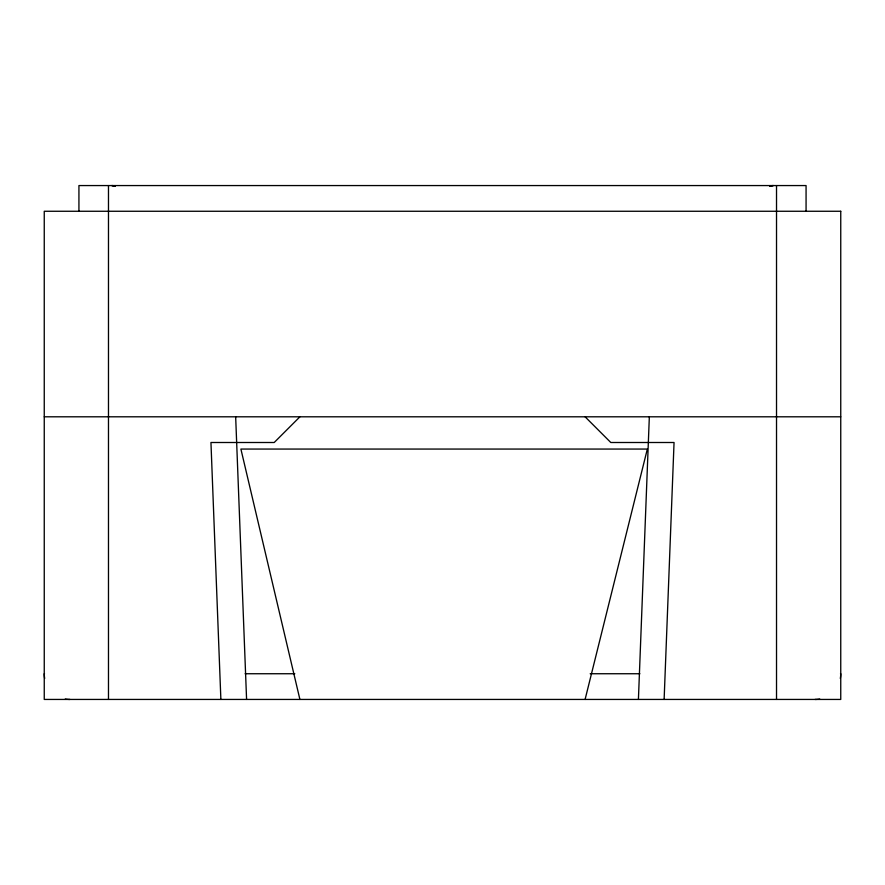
<?xml version="1.0" encoding="UTF-8"?>
<svg xmlns="http://www.w3.org/2000/svg" width="885" height="885" viewBox="0 0 885 885"><rect width="100%" height="100%" fill="white"/><g stroke="black" fill="none" stroke-linecap="round" stroke-linejoin="round"><path stroke-width="1.33" d="M638.417 699.438L649.336 416.802M664.126 699.438L674.049 442.5L610.794 442.5L585.096 416.802M585.096 699.438L647.344 449.06L240.897 449.06L299.904 699.438M299.904 416.802L274.206 442.5L210.951 442.5L220.874 699.438M769.662 186.281L773.302 185.562A9.635 9.635 0 0 0 769.762 186.237M44.25 416.802L840.75 416.802M44.504 673.739L44.25 673.739A25.698 25.698 0 0 0 44.681 678.419M245.123 673.739L294.816 673.739M590.184 673.739L639.877 673.739M840.496 673.739L840.75 673.739A25.698 25.698 0 0 1 840.319 678.419M115.238 186.237L111.798 185.562A9.635 9.635 0 0 1 115.238 186.237L115.338 186.281M235.664 416.802L246.583 699.438M806.069 211.261L806.069 185.562L78.931 185.562L78.931 211.261M776.521 185.562L776.521 699.438M108.479 185.562L108.479 699.438M819.731 699.006A25.698 25.698 0 0 1 815.052 699.438M69.948 699.438A25.698 25.698 0 0 1 65.269 699.006M840.75 211.261L44.25 211.261L44.25 699.438L840.75 699.438L840.75 211.261"/></g></svg>
